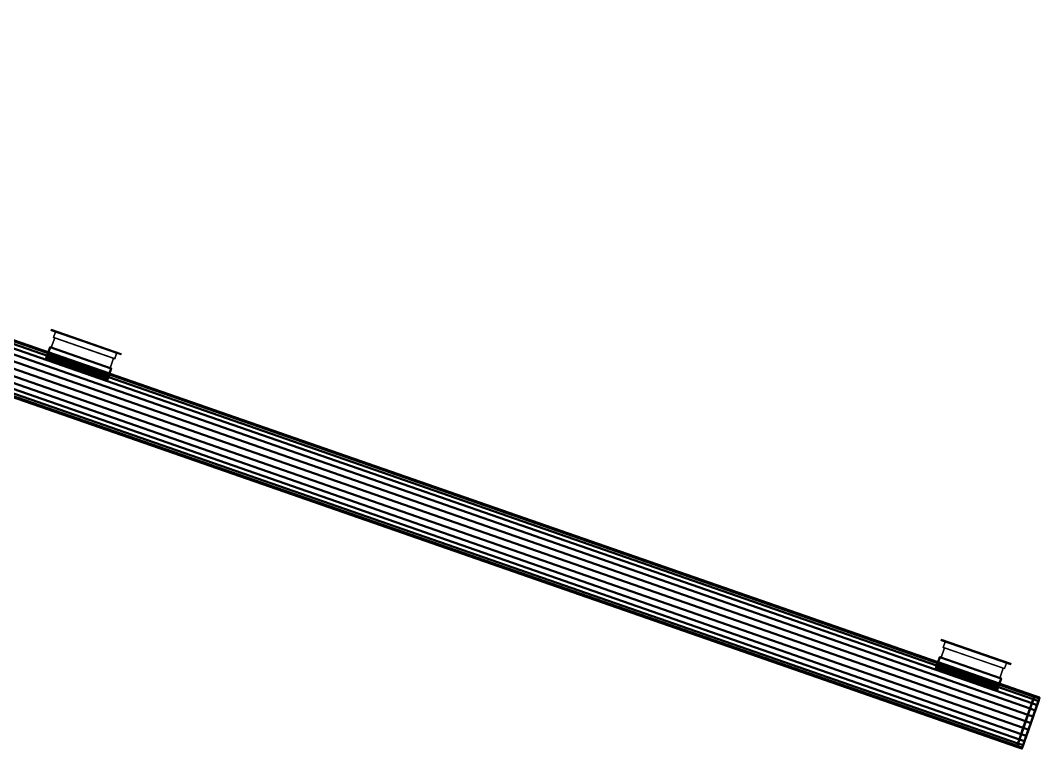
# Model space of a CAD drawing. Header units: inches. Extents: x -1654 to 1344, y -1538 to 36.
# Drawn here: x -389.8 to -201.2, y -1255.7 to -1120.9 of the extents above; entities that cross this region are included whole.
import ezdxf

# ---------------------------------------------------------------- set-up
doc = ezdxf.new("R2010")
doc.units = ezdxf.units.IN
doc.header["$MEASUREMENT"] = 0
doc.linetypes.add('Center', pattern=[1.25, 0.25, -0.1875, 0.625, -0.1875])
for name, color, linetype, lineweight in [('M-HVAC-CDFF', 3, 'Continuous', 30), ('M-HVAC-CDFF-SA', 3, 'Continuous', 30), ('M-HVAC-DUCT', 1, 'Center', 30), ('M-HVAC-DUCT-SA', 1, 'Continuous', 50)]:
    doc.layers.add(name, color=color, linetype=linetype, lineweight=lineweight)

# ---------------------------------------------------------------- blocks, each defined once
blk = doc.blocks.new('Supply Diffuser - Sidewall - 12 x 6-951755-_3D_')
at = {"layer": 'M-HVAC-CDFF'}
mesh = blk.add_polyface(dxfattribs=at)
corners = [(-5.75, 3, 2.75), (5.75, 3, 2.75), (5.75, 3, -2.75), (-5.75, 3, -2.75)]
mesh.append_faces([[corners[k] for k in face] for face in [(2, 3, 0, 1)]])
mesh = blk.add_polyface(dxfattribs=at)
corners = [(-5.75, 3, 2.75), (-5.75, 3, -2.75), (-5.75, 1.078125, -2.75), (-5.75, 1.078125, 2.75)]
mesh.append_faces([[corners[k] for k in face] for face in [(2, 3, 0, 1)]])
mesh = blk.add_polyface(dxfattribs=at)
corners = [(-5.75, 3, -2.75), (5.75, 3, -2.75), (5.75, 1.078125, -2.75), (-5.75, 1.078125, -2.75)]
mesh.append_faces([[corners[k] for k in face] for face in [(2, 3, 0, 1)]])
mesh = blk.add_polyface(dxfattribs=at)
corners = [(5.75, 3, 2.75), (-5.75, 3, 2.75), (-5.75, 1.078125, 2.75), (5.75, 1.078125, 2.75)]
mesh.append_faces([[corners[k] for k in face] for face in [(2, 3, 0, 1)]])
mesh = blk.add_polyface(dxfattribs=at)
corners = [(5.75, 3, -2.75), (5.75, 3, 2.75), (5.75, 1.078125, 2.75), (5.75, 1.078125, -2.75)]
mesh.append_faces([[corners[k] for k in face] for face in [(2, 3, 0, 1)]])
mesh = blk.add_polyface(dxfattribs=at)
corners = [(-6, 1.078125, 3), (6, 1.078125, 3), (6, 1.078125, -3), (-6, 1.078125, -3), (-5.75, 1.078125, 2.75), (-5.75, 1.078125, -2.75), (5.75, 1.078125, -2.75), (5.75, 1.078125, 2.75)]
mesh.append_faces([[corners[k] for k in face] for face in [(3, 5, 6, 2), (2, 6, 7, 1)]], dxfattribs={"vtx0": -1, "vtx2": -1})
mesh.append_faces([[corners[k] for k in face] for face in [(4, 5, 3, 0), (7, 4, 0, 1)]], dxfattribs={"vtx1": -1, "vtx3": -1})
mesh = blk.add_polyface(dxfattribs=at)
corners = [(-6, 1.078125, 3), (-6, 1.078125, -3), (-6, 0, -3), (-6, 0, 3)]
mesh.append_faces([[corners[k] for k in face] for face in [(2, 3, 0, 1)]])
mesh = blk.add_polyface(dxfattribs=at)
corners = [(-6, 1.078125, -3), (6, 1.078125, -3), (6, 0, -3), (-6, 0, -3)]
mesh.append_faces([[corners[k] for k in face] for face in [(2, 3, 0, 1)]])
mesh = blk.add_polyface(dxfattribs=at)
corners = [(6, 1.078125, 3), (-6, 1.078125, 3), (-6, 0, 3), (6, 0, 3)]
mesh.append_faces([[corners[k] for k in face] for face in [(2, 3, 0, 1)]])
mesh = blk.add_polyface(dxfattribs=at)
corners = [(6, 1.078125, -3), (6, 1.078125, 3), (6, 0, 3), (6, 0, -3)]
mesh.append_faces([[corners[k] for k in face] for face in [(2, 3, 0, 1)]])
mesh = blk.add_polyface(dxfattribs=at)
corners = [(6.8125, 0, 3.8125), (6.8125, 0, -3.8125), (-6.8125, 0, -3.8125), (-6.8125, 0, 3.8125), (-6, 0, 3), (-6, 0, -3), (6, 0, -3), (6, 0, 3)]
mesh.append_faces([[corners[k] for k in face] for face in [(3, 4, 5, 2), (2, 5, 6, 1)]], dxfattribs={"vtx0": -1, "vtx2": -1})
mesh.append_faces([[corners[k] for k in face] for face in [(7, 4, 3, 0), (6, 7, 0, 1)]], dxfattribs={"vtx1": -1, "vtx3": -1})
mesh = blk.add_polyface(dxfattribs=at)
corners = [(-6.8125, -0.1875, 3.8125), (6.8125, -0.1875, 3.8125), (6.8125, 0, 3.8125), (-6.8125, 0, 3.8125)]
mesh.append_faces([[corners[k] for k in face] for face in [(3, 0, 1, 2)]])
mesh = blk.add_polyface(dxfattribs=at)
corners = [(-6.8125, -0.1875, -3.8125), (-6.8125, -0.1875, 3.8125), (-6.8125, 0, 3.8125), (-6.8125, 0, -3.8125)]
mesh.append_faces([[corners[k] for k in face] for face in [(0, 1, 2, 3)]])
mesh = blk.add_polyface(dxfattribs=at)
corners = [(6.8125, -0.1875, -3.8125), (-6.8125, -0.1875, -3.8125), (-6.8125, 0, -3.8125), (6.8125, 0, -3.8125)]
mesh.append_faces([[corners[k] for k in face] for face in [(3, 0, 1, 2)]])
mesh = blk.add_polyface(dxfattribs=at)
corners = [(6.8125, -0.1875, 3.8125), (-6.8125, -0.1875, 3.8125), (-6.8125, -0.1875, -3.8125), (6.8125, -0.1875, -3.8125)]
mesh.append_faces([[corners[k] for k in face] for face in [(3, 0, 1, 2)]])
mesh = blk.add_polyface(dxfattribs=at)
corners = [(6.8125, -0.1875, 3.8125), (6.8125, -0.1875, -3.8125), (6.8125, 0, -3.8125), (6.8125, 0, 3.8125)]
mesh.append_faces([[corners[k] for k in face] for face in [(0, 1, 2, 3)]])
blk = doc.blocks.new('Round Endcap - Standard-912517-_3D_')
at = {"layer": 'M-HVAC-DUCT', "color": 8, "linetype": 'Continuous', "lineweight": 50}
mesh = blk.add_polyface(dxfattribs=at)
corners = [(0, 0, 5), (0, 1.29, 4.83), (0, 2.5, 4.33), (0, 3.54, 3.54), (0, 4.33, 2.5), (0, 4.83, 1.29), (0, 5), (0, 4.83, -1.29), (0, 4.33, -2.5), (0, 3.54, -3.54), (0, 2.5, -4.33), (0, 1.29, -4.83), (0, 0, -5), (0, -1.29, -4.83), (0, -2.5, -4.33), (0, -3.54, -3.54), (0, -4.33, -2.5), (0, -4.83, -1.29), (0, -5), (0, -4.83, 1.29), (0, -4.33, 2.5), (0, -3.54, 3.54), (0, -2.5, 4.33), (0, -1.29, 4.83)]
mesh.append_faces([[corners[k] for k in face] for face in [(5, 10, 11, 4)]], dxfattribs={"vtx0": -1, "vtx2": -1, "color": 8})
mesh.append_faces([[corners[k] for k in face] for face in [(5, 8, 9, 10), (11, 19, 20, 21), (11, 21, 22, 23)]], dxfattribs={"vtx0": -1, "vtx3": -1, "color": 8})
mesh.append_faces([[corners[k] for k in face] for face in [(12, 13, 11), (7, 8, 5, 6)]], dxfattribs={"vtx1": -1, "color": 8})
mesh.append_faces([[corners[k] for k in face] for face in [(14, 15, 18, 13), (2, 3, 23, 1)]], dxfattribs={"vtx1": -1, "vtx2": -1, "color": 8})
mesh.append_faces([[corners[k] for k in face] for face in [(18, 19, 11, 13), (3, 4, 11, 23)]], dxfattribs={"vtx1": -1, "vtx2": -1, "vtx3": -1, "color": 8})
mesh.append_faces([[corners[k] for k in face] for face in [(16, 17, 18, 15), (23, 0, 1)]], dxfattribs={"vtx2": -1, "color": 8})
mesh = blk.add_polyface(dxfattribs=at)
corners = [(0, 5), (0, 4.83, 1.29), (0, 4.33, 2.5), (0, 3.54, 3.54), (0, 2.5, 4.33), (0, 1.29, 4.83), (0, 0, 5), (1, 0, 5), (1, 1.29, 4.83), (1, 2.5, 4.33), (1, 3.54, 3.54), (1, 4.33, 2.5), (1, 4.83, 1.29), (1, 5)]
mesh.append_faces([[corners[k] for k in face] for face in [(1, 12, 13, 0)]], dxfattribs={"vtx0": -1, "color": 8})
mesh.append_faces([[corners[k] for k in face] for face in [(5, 8, 9, 4), (10, 3, 4, 9), (2, 11, 12, 1), (11, 2, 3, 10)]], dxfattribs={"vtx0": -1, "vtx2": -1, "color": 8})
mesh.append_faces([[corners[k] for k in face] for face in [(6, 7, 8, 5)]], dxfattribs={"vtx2": -1, "color": 8})
mesh = blk.add_polyface(dxfattribs=at)
corners = [(0, 0, -5), (0, 1.29, -4.83), (0, 2.5, -4.33), (0, 3.54, -3.54), (0, 4.33, -2.5), (0, 4.83, -1.29), (0, 5), (1, 5), (1, 4.83, -1.29), (1, 4.33, -2.5), (1, 3.54, -3.54), (1, 2.5, -4.33), (1, 1.29, -4.83), (1, 0, -5)]
mesh.append_faces([[corners[k] for k in face] for face in [(5, 8, 9, 4), (10, 3, 4, 9), (11, 2, 3, 10)]], dxfattribs={"vtx0": -1, "vtx2": -1, "color": 8})
mesh.append_faces([[corners[k] for k in face] for face in [(11, 12, 1, 2)]], dxfattribs={"vtx1": -1, "vtx3": -1, "color": 8})
mesh.append_faces([[corners[k] for k in face] for face in [(6, 7, 8, 5)]], dxfattribs={"vtx2": -1, "color": 8})
mesh.append_faces([[corners[k] for k in face] for face in [(12, 13, 0, 1)]], dxfattribs={"vtx3": -1, "color": 8})
mesh = blk.add_polyface(dxfattribs=at)
corners = [(1, 0, 5), (1, -1.29, 4.83), (1, -2.5, 4.33), (1, -3.54, 3.54), (1, -4.33, 2.5), (1, -4.83, 1.29), (1, -5), (1, -4.83, -1.29), (1, -4.33, -2.5), (1, -3.54, -3.54), (1, -2.5, -4.33), (1, -1.29, -4.83), (1, 0, -5), (1, 1.29, -4.83), (1, 2.5, -4.33), (1, 3.54, -3.54), (1, 4.33, -2.5), (1, 4.83, -1.29), (1, 5), (1, 4.83, 1.29), (1, 4.33, 2.5), (1, 3.54, 3.54), (1, 2.5, 4.33), (1, 1.29, 4.83)]
mesh.append_faces([[corners[k] for k in face] for face in [(12, 10, 11), (7, 5, 6), (0, 22, 23)]], dxfattribs={"vtx0": -1, "color": 8})
mesh.append_faces([[corners[k] for k in face] for face in [(19, 12, 18)]], dxfattribs={"vtx0": -1, "vtx1": -1, "color": 8})
mesh.append_faces([[corners[k] for k in face] for face in [(12, 5, 9, 10), (0, 12, 19, 20)]], dxfattribs={"vtx0": -1, "vtx1": -1, "vtx3": -1, "color": 8})
mesh.append_faces([[corners[k] for k in face] for face in [(18, 12, 13, 14)]], dxfattribs={"vtx0": -1, "vtx3": -1, "color": 8})
mesh.append_faces([[corners[k] for k in face] for face in [(17, 18, 16)]], dxfattribs={"vtx1": -1, "color": 8})
mesh.append_faces([[corners[k] for k in face] for face in [(15, 16, 18, 14), (8, 9, 5, 7), (21, 22, 0, 20), (4, 5, 12, 3), (2, 3, 12, 1), (0, 1, 12)]], dxfattribs={"vtx1": -1, "vtx2": -1, "color": 8})
mesh = blk.add_polyface(dxfattribs=at)
corners = [(0, -5), (0, -4.83, -1.29), (0, -4.33, -2.5), (0, -3.54, -3.54), (0, -2.5, -4.33), (0, -1.29, -4.83), (0, 0, -5), (1, 0, -5), (1, -1.29, -4.83), (1, -2.5, -4.33), (1, -3.54, -3.54), (1, -4.33, -2.5), (1, -4.83, -1.29), (1, -5)]
mesh.append_faces([[corners[k] for k in face] for face in [(1, 12, 13, 0)]], dxfattribs={"vtx0": -1, "color": 8})
mesh.append_faces([[corners[k] for k in face] for face in [(5, 8, 9, 4), (10, 3, 4, 9), (2, 11, 12, 1), (11, 2, 3, 10)]], dxfattribs={"vtx0": -1, "vtx2": -1, "color": 8})
mesh.append_faces([[corners[k] for k in face] for face in [(6, 7, 8, 5)]], dxfattribs={"vtx2": -1, "color": 8})
mesh = blk.add_polyface(dxfattribs=at)
corners = [(0, 0, 5), (0, -1.29, 4.83), (0, -2.5, 4.33), (0, -3.54, 3.54), (0, -4.33, 2.5), (0, -4.83, 1.29), (0, -5), (1, -5), (1, -4.83, 1.29), (1, -4.33, 2.5), (1, -3.54, 3.54), (1, -2.5, 4.33), (1, -1.29, 4.83), (1, 0, 5)]
mesh.append_faces([[corners[k] for k in face] for face in [(1, 12, 13, 0)]], dxfattribs={"vtx0": -1, "color": 8})
mesh.append_faces([[corners[k] for k in face] for face in [(5, 8, 9, 4), (10, 3, 4, 9), (2, 11, 12, 1), (11, 2, 3, 10)]], dxfattribs={"vtx0": -1, "vtx2": -1, "color": 8})
mesh.append_faces([[corners[k] for k in face] for face in [(6, 7, 8, 5)]], dxfattribs={"vtx2": -1, "color": 8})
blk = doc.blocks.new('Rectangular Takeoff - Standard-912576-_3D_')
at = {"layer": 'M-HVAC-DUCT', "color": 8, "linetype": 'Continuous', "lineweight": 50}
mesh = blk.add_polyface(dxfattribs=at)
corners = [(-1.24, 6, 3), (-1.24, 6, -3), (-1.24, -6, -3), (-1.24, -6, 3)]
mesh.append_faces([[corners[k] for k in face] for face in [(0, 1, 2, 3)]], dxfattribs={"color": 8})
mesh = blk.add_polyface(dxfattribs=at)
corners = [(-1.24, 6, -3), (-1.24, 6, 3), (1, 6, 3), (1, 6, -3)]
mesh.append_faces([[corners[k] for k in face] for face in [(3, 0, 1, 2)]], dxfattribs={"color": 8})
mesh = blk.add_polyface(dxfattribs=at)
corners = [(-1.24, -6, -3), (-1.24, 6, -3), (1, 6, -3), (1, -6, -3)]
mesh.append_faces([[corners[k] for k in face] for face in [(3, 0, 1, 2)]], dxfattribs={"color": 8})
mesh = blk.add_polyface(dxfattribs=at)
corners = [(1, 6, 3), (-1.24, 6, 3), (-1.24, -6, 3), (1, -6, 3)]
mesh.append_faces([[corners[k] for k in face] for face in [(1, 2, 3, 0)]], dxfattribs={"color": 8})
mesh = blk.add_polyface(dxfattribs=at)
corners = [(1, 6, 3), (1, -6, 3), (1, -6, -3), (1, 6, -3)]
mesh.append_faces([[corners[k] for k in face] for face in [(3, 0, 1, 2)]], dxfattribs={"color": 8})
mesh = blk.add_polyface(dxfattribs=at)
corners = [(-1.24, -6, 3), (-1.24, -6, -3), (1, -6, -3), (1, -6, 3)]
mesh.append_faces([[corners[k] for k in face] for face in [(3, 0, 1, 2)]], dxfattribs={"color": 8})

msp = doc.modelspace()

# ---------------------------------------------------------------- linework, layer by layer
at = {"layer": 'M-HVAC-DUCT', "color": 5}
for p, q in [((-562.58, -1125.64, 1332), (-203.74, -1250.67, 1332)), ((-562.58, -1125.64, 1332), (-203.74, -1250.67, 1332)), ((-203.74, -1250.67, 1332), (-202.8, -1251, 1332))]:
    msp.add_line(p, q, dxfattribs=at)

# ---------------------------------------------------------------- block references
at = {"layer": 'M-HVAC-CDFF-SA', "rotation": 160.7901312840832}
for p in [(-377.63, -1180.55, 1332), (-212.96, -1237.93, 1332)]:
    msp.add_blockref('Supply Diffuser - Sidewall - 12 x 6-951755-_3D_', p, dxfattribs=at)
at = {"layer": 'M-HVAC-DUCT-SA', "color": 8, "extrusion": (0, 0, -1)}
for p, rotation in [((378.95, -1184.33, -1332), 109.2098687159171), ((214.28, -1241.71, -1332), 109.2098687159168)]:
    msp.add_blockref('Rectangular Takeoff - Standard-912576-_3D_', p, dxfattribs=dict(at, rotation=rotation))
at = {"layer": 'M-HVAC-DUCT-SA', "color": 8, "rotation": 340.7901312840832}
msp.add_blockref('Round Endcap - Standard-912517-_3D_', (-203.74, -1250.67, 1332), dxfattribs=at)

# ---------------------------------------------------------------- meshes
at = {"layer": 'M-HVAC-DUCT-SA', "color": 8}
mesh = msp.add_polyface(dxfattribs=at)
corners = [(-560.94, -1120.92, 1332), (-560.99, -1121.08, 1333.29), (-561.16, -1121.55, 1334.5), (-561.42, -1122.3, 1335.54), (-561.76, -1123.28, 1336.33), (-562.16, -1124.42, 1336.83), (-562.58, -1125.64, 1337), (-203.74, -1250.67, 1337), (-203.32, -1249.45, 1336.83), (-202.92, -1248.31, 1336.33), (-202.58, -1247.33, 1335.54), (-202.32, -1246.58, 1334.5), (-202.15, -1246.11, 1333.29), (-202.1, -1245.95, 1332)]
mesh.append_faces([[corners[k] for k in face] for face in [(7, 8, 5, 6)]], dxfattribs={"vtx1": -1, "color": 8})
mesh.append_faces([[corners[k] for k in face] for face in [(8, 9, 4, 5), (3, 4, 9, 10), (11, 12, 1, 2), (2, 3, 10, 11)]], dxfattribs={"vtx1": -1, "vtx3": -1, "color": 8})
mesh.append_faces([[corners[k] for k in face] for face in [(12, 13, 0, 1)]], dxfattribs={"vtx3": -1, "color": 8})
mesh = msp.add_polyface(dxfattribs=at)
corners = [(-562.58, -1125.64, 1327), (-562.16, -1124.42, 1327.17), (-561.76, -1123.28, 1327.67), (-561.42, -1122.3, 1328.46), (-561.16, -1121.55, 1329.5), (-560.99, -1121.08, 1330.71), (-560.94, -1120.92, 1332), (-202.1, -1245.95, 1332), (-202.15, -1246.11, 1330.71), (-202.32, -1246.58, 1329.5), (-202.58, -1247.33, 1328.46), (-202.92, -1248.31, 1327.67), (-203.32, -1249.45, 1327.17), (-203.74, -1250.67, 1327)]
mesh.append_faces([[corners[k] for k in face] for face in [(7, 8, 5, 6)]], dxfattribs={"vtx1": -1, "color": 8})
mesh.append_faces([[corners[k] for k in face] for face in [(8, 9, 4, 5), (3, 4, 9, 10), (11, 12, 1, 2), (2, 3, 10, 11)]], dxfattribs={"vtx1": -1, "vtx3": -1, "color": 8})
mesh.append_faces([[corners[k] for k in face] for face in [(12, 13, 0, 1)]], dxfattribs={"vtx3": -1, "color": 8})
mesh = msp.add_polyface(dxfattribs=at)
corners = [(-562.58, -1125.64, 1337), (-563.01, -1126.86, 1336.83), (-563.41, -1128, 1336.33), (-563.75, -1128.98, 1335.54), (-564.01, -1129.73, 1334.5), (-564.17, -1130.2, 1333.29), (-564.23, -1130.36, 1332), (-205.39, -1255.39, 1332), (-205.33, -1255.23, 1333.29), (-205.17, -1254.76, 1334.5), (-204.9, -1254.01, 1335.54), (-204.56, -1253.03, 1336.33), (-204.17, -1251.89, 1336.83), (-203.74, -1250.67, 1337)]
mesh.append_faces([[corners[k] for k in face] for face in [(8, 9, 4, 5), (3, 4, 9, 10), (11, 12, 1, 2), (2, 3, 10, 11)]], dxfattribs={"vtx1": -1, "vtx3": -1, "color": 8})
mesh.append_faces([[corners[k] for k in face] for face in [(6, 7, 8, 5)]], dxfattribs={"vtx2": -1, "color": 8})
mesh.append_faces([[corners[k] for k in face] for face in [(12, 13, 0, 1)]], dxfattribs={"vtx3": -1, "color": 8})
mesh = msp.add_polyface(dxfattribs=at)
corners = [(-564.23, -1130.36, 1332), (-564.17, -1130.2, 1330.71), (-564.01, -1129.73, 1329.5), (-563.75, -1128.98, 1328.46), (-563.41, -1128, 1327.67), (-563.01, -1126.86, 1327.17), (-562.58, -1125.64, 1327), (-203.74, -1250.67, 1327), (-204.17, -1251.89, 1327.17), (-204.56, -1253.03, 1327.67), (-204.9, -1254.01, 1328.46), (-205.17, -1254.76, 1329.5), (-205.33, -1255.23, 1330.71), (-205.39, -1255.39, 1332)]
mesh.append_faces([[corners[k] for k in face] for face in [(7, 8, 5, 6)]], dxfattribs={"vtx1": -1, "color": 8})
mesh.append_faces([[corners[k] for k in face] for face in [(8, 9, 4, 5), (3, 4, 9, 10), (11, 12, 1, 2), (2, 3, 10, 11)]], dxfattribs={"vtx1": -1, "vtx3": -1, "color": 8})
mesh.append_faces([[corners[k] for k in face] for face in [(12, 13, 0, 1)]], dxfattribs={"vtx3": -1, "color": 8})
mesh = msp.add_polyface(dxfattribs=at)
corners = [(-385.02, -1183.53, 1329), (-385.02, -1183.53, 1335), (-384.94, -1183.3, 1335), (-384.76, -1182.78, 1334.08), (-384.65, -1182.46, 1333.06), (-384.61, -1182.36, 1332), (-384.65, -1182.46, 1330.94), (-384.76, -1182.78, 1329.92), (-384.94, -1183.3, 1329)]
mesh.append_faces([[corners[k] for k in face] for face in [(5, 0, 1, 4), (0, 5, 6)]], dxfattribs={"vtx0": -1, "vtx2": -1, "color": 8})
mesh.append_faces([[corners[k] for k in face] for face in [(7, 8, 0, 6)]], dxfattribs={"vtx2": -1, "color": 8})
mesh.append_faces([[corners[k] for k in face] for face in [(1, 2, 3, 4)]], dxfattribs={"vtx3": -1, "color": 8})
mesh = msp.add_polyface(dxfattribs=at)
corners = [(-373.28, -1186.3, 1332), (-384.61, -1182.36, 1332), (-384.65, -1182.46, 1333.06), (-384.76, -1182.78, 1334.08), (-384.94, -1183.3, 1335), (-373.61, -1187.25, 1335), (-373.43, -1186.73, 1334.08), (-373.32, -1186.41, 1333.06)]
mesh.append_faces([[corners[k] for k in face] for face in [(5, 6, 3, 4)]], dxfattribs={"vtx1": -1, "color": 8})
mesh.append_faces([[corners[k] for k in face] for face in [(2, 3, 6, 7)]], dxfattribs={"vtx1": -1, "vtx3": -1, "color": 8})
mesh.append_faces([[corners[k] for k in face] for face in [(7, 0, 1, 2)]], dxfattribs={"vtx3": -1, "color": 8})
mesh = msp.add_polyface(dxfattribs=at)
corners = [(-384.61, -1182.36, 1332), (-373.28, -1186.3, 1332), (-373.32, -1186.41, 1330.94), (-373.43, -1186.73, 1329.92), (-373.61, -1187.25, 1329), (-384.94, -1183.3, 1329), (-384.76, -1182.78, 1329.92), (-384.65, -1182.46, 1330.94)]
mesh.append_faces([[corners[k] for k in face] for face in [(1, 2, 7, 0)]], dxfattribs={"vtx1": -1, "color": 8})
mesh.append_faces([[corners[k] for k in face] for face in [(6, 7, 2, 3)]], dxfattribs={"vtx1": -1, "vtx3": -1, "color": 8})
mesh.append_faces([[corners[k] for k in face] for face in [(3, 4, 5, 6)]], dxfattribs={"vtx3": -1, "color": 8})
mesh = msp.add_polyface(dxfattribs=at)
corners = [(-385.02, -1183.53, 1335), (-373.69, -1187.47, 1335), (-373.61, -1187.25, 1335), (-384.94, -1183.3, 1335)]
mesh.append_faces([[corners[k] for k in face] for face in [(0, 1, 2, 3)]], dxfattribs={"color": 8})
mesh = msp.add_polyface(dxfattribs=at)
corners = [(-373.69, -1187.47, 1329), (-385.02, -1183.53, 1329), (-384.94, -1183.3, 1329), (-373.61, -1187.25, 1329)]
mesh.append_faces([[corners[k] for k in face] for face in [(0, 1, 2, 3)]], dxfattribs={"color": 8})
mesh = msp.add_polyface(dxfattribs=at)
corners = [(-373.69, -1187.47, 1329), (-373.69, -1187.47, 1335), (-385.02, -1183.53, 1335), (-385.02, -1183.53, 1329)]
mesh.append_faces([[corners[k] for k in face] for face in [(0, 1, 2, 3)]], dxfattribs={"color": 8})
mesh = msp.add_polyface(dxfattribs=at)
corners = [(-373.69, -1187.47, 1335), (-373.69, -1187.47, 1329), (-373.61, -1187.25, 1329), (-373.43, -1186.73, 1329.92), (-373.32, -1186.41, 1330.94), (-373.28, -1186.3, 1332), (-373.32, -1186.41, 1333.06), (-373.43, -1186.73, 1334.08), (-373.61, -1187.25, 1335)]
mesh.append_faces([[corners[k] for k in face] for face in [(5, 0, 1, 4), (0, 5, 6)]], dxfattribs={"vtx0": -1, "vtx2": -1, "color": 8})
mesh.append_faces([[corners[k] for k in face] for face in [(7, 8, 0, 6)]], dxfattribs={"vtx2": -1, "color": 8})
mesh.append_faces([[corners[k] for k in face] for face in [(1, 2, 3, 4)]], dxfattribs={"vtx3": -1, "color": 8})
mesh = msp.add_polyface(dxfattribs=at)
corners = [(-220.35, -1240.9, 1329), (-220.35, -1240.9, 1335), (-220.27, -1240.68, 1335), (-220.09, -1240.16, 1334.08), (-219.98, -1239.84, 1333.06), (-219.94, -1239.73, 1332), (-219.98, -1239.84, 1330.94), (-220.09, -1240.16, 1329.92), (-220.27, -1240.68, 1329)]
mesh.append_faces([[corners[k] for k in face] for face in [(5, 0, 1, 4), (0, 5, 6)]], dxfattribs={"vtx0": -1, "vtx2": -1, "color": 8})
mesh.append_faces([[corners[k] for k in face] for face in [(7, 8, 0, 6)]], dxfattribs={"vtx2": -1, "color": 8})
mesh.append_faces([[corners[k] for k in face] for face in [(1, 2, 3, 4)]], dxfattribs={"vtx3": -1, "color": 8})
mesh = msp.add_polyface(dxfattribs=at)
corners = [(-220.35, -1240.9, 1335), (-209.02, -1244.85, 1335), (-208.94, -1244.63, 1335), (-220.27, -1240.68, 1335)]
mesh.append_faces([[corners[k] for k in face] for face in [(3, 0, 1, 2)]], dxfattribs={"color": 8})
mesh = msp.add_polyface(dxfattribs=at)
corners = [(-209.02, -1244.85, 1329), (-220.35, -1240.9, 1329), (-220.27, -1240.68, 1329), (-208.94, -1244.63, 1329)]
mesh.append_faces([[corners[k] for k in face] for face in [(3, 0, 1, 2)]], dxfattribs={"color": 8})
mesh = msp.add_polyface(dxfattribs=at)
corners = [(-209.02, -1244.85, 1329), (-209.02, -1244.85, 1335), (-220.35, -1240.9, 1335), (-220.35, -1240.9, 1329)]
mesh.append_faces([[corners[k] for k in face] for face in [(0, 1, 2, 3)]], dxfattribs={"color": 8})
mesh = msp.add_polyface(dxfattribs=at)
corners = [(-208.61, -1243.68, 1332), (-219.94, -1239.73, 1332), (-219.98, -1239.84, 1333.06), (-220.09, -1240.16, 1334.08), (-220.27, -1240.68, 1335), (-208.94, -1244.63, 1335), (-208.76, -1244.11, 1334.08), (-208.65, -1243.79, 1333.06)]
mesh.append_faces([[corners[k] for k in face] for face in [(5, 6, 3, 4)]], dxfattribs={"vtx1": -1, "color": 8})
mesh.append_faces([[corners[k] for k in face] for face in [(2, 3, 6, 7)]], dxfattribs={"vtx1": -1, "vtx3": -1, "color": 8})
mesh.append_faces([[corners[k] for k in face] for face in [(7, 0, 1, 2)]], dxfattribs={"vtx3": -1, "color": 8})
mesh = msp.add_polyface(dxfattribs=at)
corners = [(-219.94, -1239.73, 1332), (-208.61, -1243.68, 1332), (-208.65, -1243.79, 1330.94), (-208.76, -1244.11, 1329.92), (-208.94, -1244.63, 1329), (-220.27, -1240.68, 1329), (-220.09, -1240.16, 1329.92), (-219.98, -1239.84, 1330.94)]
mesh.append_faces([[corners[k] for k in face] for face in [(1, 2, 7, 0)]], dxfattribs={"vtx1": -1, "color": 8})
mesh.append_faces([[corners[k] for k in face] for face in [(6, 7, 2, 3)]], dxfattribs={"vtx1": -1, "vtx3": -1, "color": 8})
mesh.append_faces([[corners[k] for k in face] for face in [(3, 4, 5, 6)]], dxfattribs={"vtx3": -1, "color": 8})
mesh = msp.add_polyface(dxfattribs=at)
corners = [(-209.02, -1244.85, 1335), (-209.02, -1244.85, 1329), (-208.94, -1244.63, 1329), (-208.76, -1244.11, 1329.92), (-208.65, -1243.79, 1330.94), (-208.61, -1243.68, 1332), (-208.65, -1243.79, 1333.06), (-208.76, -1244.11, 1334.08), (-208.94, -1244.63, 1335)]
mesh.append_faces([[corners[k] for k in face] for face in [(5, 0, 1, 4), (0, 5, 6)]], dxfattribs={"vtx0": -1, "vtx2": -1, "color": 8})
mesh.append_faces([[corners[k] for k in face] for face in [(7, 8, 0, 6)]], dxfattribs={"vtx2": -1, "color": 8})
mesh.append_faces([[corners[k] for k in face] for face in [(1, 2, 3, 4)]], dxfattribs={"vtx3": -1, "color": 8})
mesh = msp.add_polyface(dxfattribs=at)
corners = [(-205.39, -1255.39, 1332), (-205.33, -1255.23, 1330.71), (-205.17, -1254.76, 1329.5), (-204.9, -1254.01, 1328.46), (-204.56, -1253.03, 1327.67), (-204.17, -1251.89, 1327.17), (-203.74, -1250.67, 1327), (-203.32, -1249.45, 1327.17), (-202.92, -1248.31, 1327.67), (-202.58, -1247.33, 1328.46), (-202.32, -1246.58, 1329.5), (-202.15, -1246.11, 1330.71), (-202.1, -1245.95, 1332), (-202.15, -1246.11, 1333.29), (-202.32, -1246.58, 1334.5), (-202.58, -1247.33, 1335.54), (-202.92, -1248.31, 1336.33), (-203.32, -1249.45, 1336.83), (-203.74, -1250.67, 1337), (-204.17, -1251.89, 1336.83), (-204.56, -1253.03, 1336.33), (-204.9, -1254.01, 1335.54), (-205.17, -1254.76, 1334.5), (-205.33, -1255.23, 1333.29)]
mesh.append_faces([[corners[k] for k in face] for face in [(5, 7, 3, 4)]], dxfattribs={"vtx0": -1, "vtx1": -1, "color": 8})
mesh.append_faces([[corners[k] for k in face] for face in [(3, 9, 21, 0)]], dxfattribs={"vtx0": -1, "vtx1": -1, "vtx2": -1, "vtx3": -1, "color": 8})
mesh.append_faces([[corners[k] for k in face] for face in [(21, 9, 16, 17)]], dxfattribs={"vtx0": -1, "vtx1": -1, "vtx3": -1, "color": 8})
mesh.append_faces([[corners[k] for k in face] for face in [(9, 12, 13, 16)]], dxfattribs={"vtx0": -1, "vtx2": -1, "vtx3": -1, "color": 8})
mesh.append_faces([[corners[k] for k in face] for face in [(6, 7, 5), (11, 12, 9, 10), (18, 19, 17)]], dxfattribs={"vtx1": -1, "color": 8})
mesh.append_faces([[corners[k] for k in face] for face in [(1, 2, 3, 0), (14, 15, 16, 13)]], dxfattribs={"vtx2": -1, "color": 8})
mesh.append_faces([[corners[k] for k in face] for face in [(19, 20, 21, 17), (7, 8, 9, 3)]], dxfattribs={"vtx2": -1, "vtx3": -1, "color": 8})
mesh.append_faces([[corners[k] for k in face] for face in [(21, 22, 23, 0)]], dxfattribs={"vtx3": -1, "color": 8})

doc.saveas('drawing.dxf')
